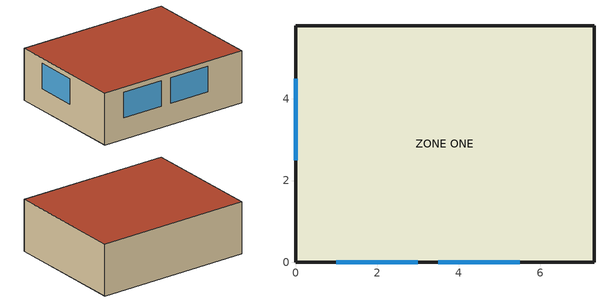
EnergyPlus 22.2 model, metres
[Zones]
ZONE ONE
 floor outside (FLOOR): 7.32,0 0,0 0,5.79 7.32,5.79 z0
 wall outside (R13WALL): 0,0 7.32,0 / 0,0 0,5.79 / 7.32,5.79 0,5.79 / 7.32,5.79 7.32,0 z0:2.44
 window (CLR AIRGAP CLR): 1,0 3,0 z1:2.2
 window (Clr ShadeX Clr): 3.5,0 5.5,0 z1:2.2
 window (Six Layers Window): 0,2.5 0,4.5 z1:2.2
 roof outside (ROOF31): 0,5.79 0,0 7.32,0 7.32,5.79 z2.44
[Building]
Simple One Zone w Windows: Loads convergence tolerance value=0.04; Maximum number of warmup days=30; Minimum number of warmup days=6; North axis=0; Solar distribution=FullExterior; Temperature convergence tolerance value=0.004; Terrain=Suburbs
[Site:GroundTemperature:BuildingSurface]
18.89, 18.92, 19.02, 19.12, 19.21, 19.23, 19.07, 19.32, 19.09, 19.21, 19.13, 18.96
[Site:Location]
Atlanta Hartsfield Intl Ap_GA_USA Design_Conditions: Elevation=308; Latitude=33.63; Longitude=-84.43; Time zone=-5
[SizingPeriod:DesignDay] Barometric pressure=97679; Day of month=21; Daylight saving time indicator=No; Dry bulb temperature range modifier type=DefaultMultipliers; Humidity condition type=WetBulb; Rain indicator=No; Snow indicator=No
Name | Ashrae clear sky optical depth for beam irradiance taub | Ashrae clear sky optical depth for diffuse irradiance taud | Daily dry bulb temperature range | Day type | Maximum dry bulb temperature | Month | Solar model indicator | Wetbulb or dewpoint at maximum dry bulb | Wind direction | Wind speed | Sky clearness
Atlanta Hartsfield Intl Ap Ann Clg .4% Condns DB=>MWB | 0.556 | 1.779 | 9.5 | SummerDesignDay | 34.4 | 7 | ASHRAETau | 23.5 | 300 | 4
Atlanta Hartsfield Intl Ap Ann Htg 99.6% Condns DB |  |  | 0 | WinterDesignDay | -6.3 | 1 | ASHRAEClearSky | -6.3 | 320 | 5.3 | 0
[Construction]
FLOOR: Framed 149mm, PlyWood 20mm, OakFloor
InternalMass: FrameWood 12mm
R13WALL: FrameWood 17mm, PlyWood 19mm, Framed 89mm, GypBoard
ROOF31: FbrGlsBatt, Framed, GypBoard
[Construction:WindowEquivalentLayer]
CLR AIRGAP CLR: GLZCLR, Air GAP Sealed 12mm, GLZCLR
Clr ShadeX Clr: GLZCLR, Air GAP SealedOut 12.7mm, ShadeX, Air GAP SealedIn 12.7mm, GLZCLR
Six Layers Window: INSCRN, Air GAP Outdoor 12.7mm, GLZGRY, Argon GAP Sealed 12.7mm, FEP, Xenon GAP Sealed 12.7mm, LOF1436, Krypton GAP Sealed 12.7mm, GLZCLR, Air GAP Indoor 12.7mm, ShadeTrns
[Material] Roughness=MediumRough; Thermal absorptance=0.9
Name | Conductivity | Density | Solar absorptance | Specific heat | Thickness | Visible absorptance
FbrGlsBatt | 0.039 | 19 | 0.8 | 960 | 0.11 | 0.8
FrameWood 12mm | 0.12 | 500 | 0.45 | 1600 | 0.012 | 0.65
FrameWood 17mm | 0.12 | 500 | 0.6 | 1600 | 0.017 | 0.6
Framed | 0.043 | 67.1 | 0.65 | 1437 | 0.089 | 0.65
Framed 89mm | 0.061 | 139.2 | 0.65 | 1535 | 0.089 | 0.65
Framed 149mm | 0.047 | 67.1 | 1e-05 | 1437 | 0.149 | 0.65
GypBoard | 0.16 | 800 | 0.45 | 1090 | 0.013 | 0.45
OakFloor | 0.17 | 720 | 0.6 | 1650 | 0.008 | 0.6
PlyWood 19mm | 0.14 | 550 | 0.65 | 1500 | 0.019 | 0.65
PlyWood 20mm | 0.14 | 550 | 0.65 | 1500 | 0.02 | 0.65
[WindowMaterial:Gap:EquivalentLayer] Gap vent type=Sealed
Name | Gas type | Thickness
Air GAP Indoor 12.7mm | AIR | 0.0127
Air GAP Outdoor 12.7mm | AIR | 0.022
Air GAP Sealed 12mm | AIR | 0.012
Air GAP SealedIn 12.7mm | ARGON | 0.0127
Air GAP SealedOut 12.7mm | AIR | 0.02
Argon GAP Sealed 12.7mm | ARGON | 0.012
Krypton GAP Sealed 12.7mm | KRYPTON | 0.009
Xenon GAP Sealed 12.7mm | XENON | 0.017
[WindowMaterial:Glazing:EquivalentLayer] Back side beam beam visible solar reflectance=0; Back side beam beam visible solar transmittance=0; Back side beam diffuse solar reflectance=0; Back side beam diffuse solar transmittance=0; Back side beam diffuse visible solar reflectance=0; Back side beam diffuse visible solar transmittance=0; Back side diffuse diffuse visible solar reflectance=0; Diffuse diffuse visible solar transmittance=0; Front side beam beam visible solar reflectance=0; Front side beam beam visible solar transmittance=0; Front side beam diffuse solar reflectance=0; Front side beam diffuse solar transmittance=0; Front side beam diffuse visible solar reflectance=0; Front side beam diffuse visible solar transmittance=0; Front side diffuse diffuse visible solar reflectance=0; Optical data type=SpectralAverage
Name | Back side beam beam solar reflectance | Back side beam beam solar transmittance | Back side diffuse diffuse solar reflectance | Back side infrared emissivity | Diffuse diffuse solar transmittance | Front side beam beam solar reflectance | Front side beam beam solar transmittance | Front side diffuse diffuse solar reflectance | Front side infrared emissivity | Infrared transmittance applies to front and back
FEP | 0.04 | 0.96 | 0.1648 | 0.243 | 0.8352 | 0.04 | 0.96 | 0.1648 | 0.243 | 0.634
GLZCLR | 0.07 | 0.77 | 0.16 | 0.84 | 0.695 | 0.07 | 0.77 | 0.16 | 0.84 | 0
GLZGRY | 0.05 | 0.46 | 0.1 | 0.84 | 0.38 | 0.05 | 0.46 | 0.1 | 0.84 | 0
LOF1436 | 0.105 | 0.705 | 0.2214 | 0.838 | 0.6134 | 0.123 | 0.705 | 0.237 | 0.189 | 0
[WindowMaterial:Screen:EquivalentLayer]
INSCRN: Screen beam beam solar transmittance=0.763; Screen beam beam visible transmittance=0; Screen beam diffuse solar reflectance=0.052; Screen beam diffuse solar transmittance=0.076; Screen beam diffuse visible reflectance=0; Screen beam diffuse visible transmittance=0; Screen infrared emissivity=0.84; Screen infrared transmittance=0; Screen wire diameter=0.00315; Screen wire spacing=0.025
[WindowMaterial:Shade:EquivalentLayer] Shade beam beam visible transmittance at normal incidence=0; Shade beam diffuse visible reflectance at normal incidence=0; Shade beam diffuse visible transmittance at normal incidence=0
Name | Back side shade beam diffuse solar reflectance | Back side shade beam diffuse solar transmittance | Back side shade material infrared emissivity | Front side shade beam diffuse solar reflectance | Front side shade beam diffuse solar transmittance | Front side shade material infrared emissivity | Shade beam beam solar transmittance | Shade material infrared transmittance
ShadeTrns | 0.3 | 0.4 | 0.6 | 0.3 | 0.4 | 0.6 | 0.2 | 0.2
ShadeX | 0.53 | 0.18 | 0.82 | 0.499 | 0.18 | 0.84 | 0.017 | 0.1
[DesignSpecification:OutdoorAir]
SZ ZONE ONE: Outdoor air flow per person=0; Outdoor air flow per zone=0; Outdoor air flow per zone floor area=0; Outdoor air method=Sum
[InternalMass]
ZONE ONE IM: Zone or zonelist=ZONE ONE; Construction=InternalMass; Surface area=42.36
[Sizing:Zone]
ZONE ONE: Account for dedicated outdoor air system=No; Cooling design air flow method=DesignDayWithLimit; Dedicated outdoor air high setpoint temperature for design=Autosize; Dedicated outdoor air low setpoint temperature for design=Autosize; Dedicated outdoor air system control strategy=NeutralSupplyAir; Design specification outdoor air object=SZ ZONE ONE; Heating design air flow method=DesignDay; Zone cooling design supply air humidity ratio=0.009; Zone cooling design supply air temperature=13; Zone cooling design supply air temperature input method=SupplyAirTemperature; Zone cooling sizing factor=0; Zone heating design supply air humidity ratio=0.004; Zone heating design supply air temperature=50; Zone heating design supply air temperature input method=SupplyAirTemperature; Zone heating sizing factor=0
[ThermostatSetpoint:DualSetpoint]
ZONE ONE SETPOINTS: Cooling setpoint temperature schedule=Clg-SetP-Sch; Heating setpoint temperature schedule=Htg-SetP-Sch
[Zone]
ZONE ONE: Ceiling height=2.43858; Multiplier=1; Type=1; Volume=Autocalculate
[ZoneControl:Thermostat]
ZONE ONE CONTROLS: Zone or zonelist=ZONE ONE; Control 1=ZONE ONE SETPOINTS; Control type schedule=Zone Control Type Schedule
[Zone equipment]
ZONE ONE: ZONE ONE Ideal Loads
[ZoneHVAC:IdealLoadsAirSystem]
ZONE ONE Ideal Loads: Cooling limit=NoLimit; Dehumidification control type=ConstantSupplyHumidityRatio; Heating limit=NoLimit; Humidification control type=ConstantSupplyHumidityRatio; Maximum cooling air flow rate=Autosize; Maximum heating air flow rate=Autosize; Maximum heating supply air humidity ratio=0.015; Maximum heating supply air temperature=50; Minimum cooling supply air humidity ratio=0.009; Minimum cooling supply air temperature=13
[Schedule:Compact]
Clg-SetP-Sch: Through: 12/31, For: SummerDesignDay, Until: 24:00, 23.89, For: WinterDesignDay, Until: 24:00, 23.89, For: AllOtherDays, Until: 24:00, 23.89
Htg-SetP-Sch: Through: 12/31, For: SummerDesignDay, Until: 24:00, 21.11, For: WinterDesignDay, Until: 24:00, 21.11, For: AllOtherDays, Until: 24:00, 21.11
ZONE CONTROL TYPE SCHEDULE: Through: 12/31, For: AllDays, Until: 24:00, 4
